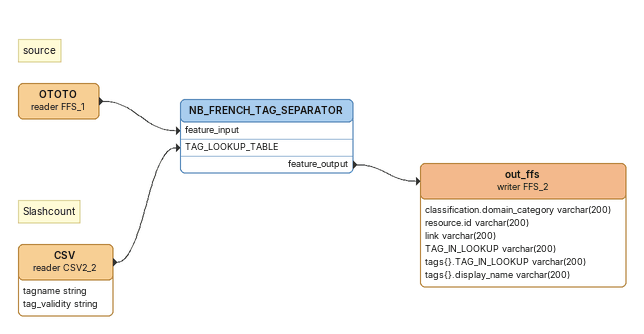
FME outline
Note: source
OTOTO (reader FFS_1)
    -> NB_FRENCH_TAG_SEPARATOR [feature_input]
Note: Slashcount
CSV (reader CSV2_2)
    attributes: tagname string, tag_validity string
    -> NB_FRENCH_TAG_SEPARATOR [TAG_LOOKUP_TABLE]
NB_FRENCH_TAG_SEPARATOR
    feature_output -> out_ffs (writer FFS_2)
out_ffs (writer FFS_2)
    attributes: classification.domain_category varchar(200), resource.id varchar(200), link varchar(200), TAG_IN_LOOKUP varchar(200), tags{}.TAG_IN_LOOKUP varchar(200), tags{}.display_name varchar(200)
